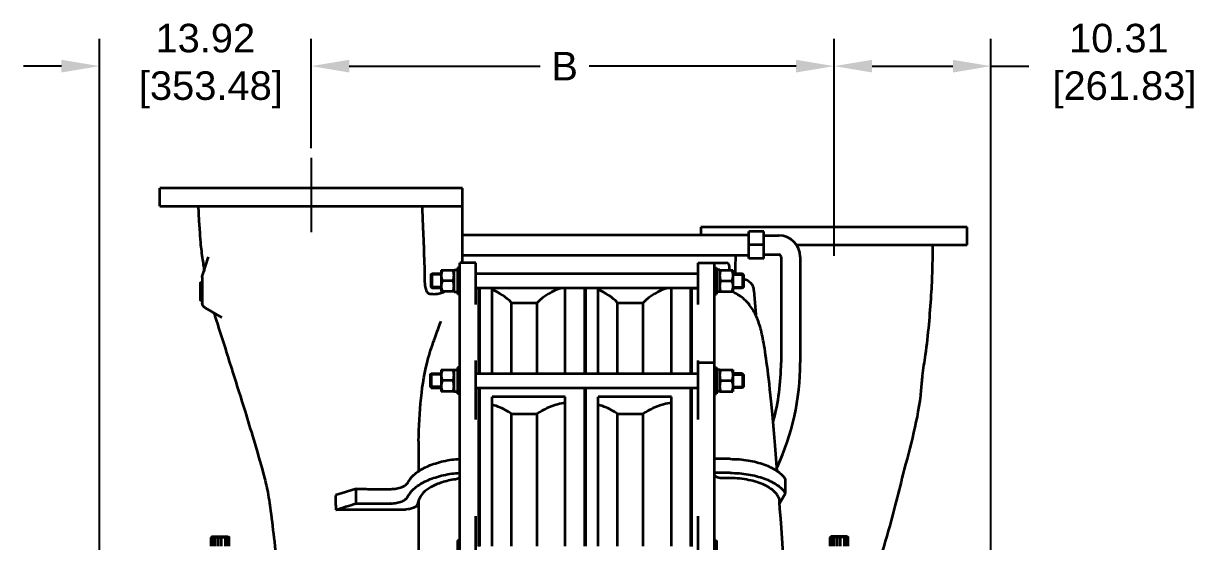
# Model space of a CAD drawing. Header units: inches. Extents: x 2 to 422, y -2 to 317.
# Drawn here: x 100.2 to 177.1, y 148.4 to 182.5 of the extents above; entities that cross this region are included whole.
import ezdxf

# ---------------------------------------------------------------- set-up
doc = ezdxf.new("R2010")
doc.units = ezdxf.units.IN
doc.header["$MEASUREMENT"] = 0
doc.layers.add('粗实线层', color=7, linetype='Continuous', lineweight=35)
doc.styles.get("Standard").update_dxf_attribs({"font": 'arial.ttf'})
doc.dimstyles.new('STANDARD 2 PLCS', dxfattribs={"dimtxt": 0.125, "dimasz": 0.18, "dimexe": 0.18, "dimexo": 0.0625, "dimgap": 0.09, "dimtad": 0, "dimtih": 1, "dimtoh": 1, "dimzin": 4, "dimdsep": 46, "dimtxsty": 'Standard', "dimcen": 0.09, "dimaunit": 1, "dimadec": 0, "dimazin": 1, "dimtfac": 1, "dimtofl": 0, "dimtmove": 1, "dimatfit": 3, "dimfxl": 1, "dimtolj": 1, "dimtzin": 4, "dimarcsym": 0})

# ---------------------------------------------------------------- blocks, each defined once
blk = doc.blocks.new('*D181')
at = {"color": 0, "lineweight": -2, "transparency": 16777216}
for p, q in [((105.195, 143.091), (105.195, 181.496)), ((119.112, 174.3), (119.112, 181.496)), ((102.695, 179.696), (100.195, 179.696)), ((121.612, 179.696), (124.112, 179.696))]:
    blk.add_line(p, q, dxfattribs=at)
at = {"color": 0, "transparency": 16777216}
for points in [[(102.695, 180.113), (102.695, 179.279), (105.195, 179.696)], [(121.612, 180.113), (121.612, 179.279), (119.112, 179.696)]]:
    blk.add_solid(points, dxfattribs=at)
at = {"layer": 'Defpoints', "color": 0, "transparency": 16777216}
for p in [(105.195, 179.696), (119.112, 173.675), (105.195, 142.466)]:
    blk.add_point(p, dxfattribs=at)
at = {"color": 0, "transparency": 16777216, "insert": (112.153, 179.696), "char_height": 1.875, "attachment_point": 5}
blk.add_mtext('\\A1;13.92\\P [353.48]', dxfattribs=at)
blk = doc.blocks.new('*D182')
at = {"color": 0, "lineweight": -2, "transparency": 16777216}
for p, q in [((119.112, 174.3), (119.112, 181.496)), ((153.484, 170.537), (153.484, 181.496)), ((121.612, 179.696), (134.166, 179.696)), ((150.984, 179.696), (137.382, 179.696))]:
    blk.add_line(p, q, dxfattribs=at)
at = {"color": 0, "transparency": 16777216}
for points in [[(121.612, 180.113), (121.612, 179.279), (119.112, 179.696)], [(150.984, 180.113), (150.984, 179.279), (153.484, 179.696)]]:
    blk.add_solid(points, dxfattribs=at)
at = {"layer": 'Defpoints', "color": 0, "transparency": 16777216}
for p in [(153.484, 179.696), (119.112, 173.675), (153.484, 169.912)]:
    blk.add_point(p, dxfattribs=at)
at = {"color": 0, "transparency": 16777216, "insert": (135.774, 179.696), "char_height": 1.875, "attachment_point": 5}
blk.add_mtext('\\A1;B', dxfattribs=at)
blk = doc.blocks.new('*D183')
at = {"color": 0, "lineweight": -2, "transparency": 16777216}
for p, q in [((153.484, 170.537), (153.484, 181.496)), ((163.792, 107.191), (163.792, 181.496)), ((155.984, 179.696), (161.292, 179.696)), ((163.792, 179.696), (166.292, 179.696))]:
    blk.add_line(p, q, dxfattribs=at)
at = {"color": 0, "transparency": 16777216}
for points in [[(155.984, 180.113), (155.984, 179.279), (153.484, 179.696)], [(161.292, 180.113), (161.292, 179.279), (163.792, 179.696)]]:
    blk.add_solid(points, dxfattribs=at)
at = {"layer": 'Defpoints', "color": 0, "transparency": 16777216}
for p in [(163.792, 179.696), (153.484, 169.912), (163.792, 106.566)]:
    blk.add_point(p, dxfattribs=at)
at = {"color": 0, "transparency": 16777216, "insert": (172.204, 179.696), "char_height": 1.875, "attachment_point": 5}
blk.add_mtext('\\A1;10.31\\P [261.83]', dxfattribs=at)
blk = doc.blocks.new('CF37进气1#-1')
at = {"layer": '粗实线层'}
for p, q in [((-35.5, 298.4), (65.5, 298.4)), ((-35.5, 273.4), (-35.5, 298.4)), ((65.5, 292.4), (65.5, 298.4)), ((65.5, 292.4), (-35.5, 292.4)), ((-35.6, 282.77), (-41.8, 282.77)), ((-35.6, 276.03), (-41.8, 276.03)), ((51.3, 269.23), (49.29, 275.47)), ((-40, 259.51), (-40, 273.4)), ((-40, 273.4), (-34.6, 273.4)), ((-34.6, 149), (-34.6, 273.4)), ((-34.6, 271.81), (-33.9, 271.81)), ((-33.9, 271.81), (-33.9, 263.01)), ((-32.7, 271.06), (-33.9, 271.06)), ((-32.7, 263.76), (-32.7, 271.06)), ((-28.4, 271.01), (-32.7, 271.01)), ((-28.4, 271.01), (-28.4, 263.81)), ((-28.4, 269.81), (-25.3, 269.81)), ((-25.3, 269.81), (-25.3, 267.41)), ((-24.9, 269.41), (-25.3, 269.81)), ((-32.38, 267.41), (-28.72, 267.41)), ((-28.4, 269.51), (-24.9, 269.51)), ((-25.3, 267.41), (-25.3, 265.01)), ((-24.9, 269.51), (-24.9, 265.31)), ((51.4, 268.61), (51.4, 260.2)), ((52, 261.08), (52, 266.91)), ((-41, 265.01), (-40, 265.01)), ((-41, 265.01), (-41, 236.48)), ((-34.6, 263.01), (-33.9, 263.01)), ((-32.7, 263.76), (-33.9, 263.76)), ((-32.7, 263.81), (-28.4, 263.81)), ((-28.4, 265.31), (-24.9, 265.31)), ((-28.4, 265.01), (-25.3, 265.01)), ((-24.9, 265.41), (-25.3, 265.01)), ((50.4, 258.46), (44.79, 255.22)), ((-40, 221.08), (-40, 240.87)), ((-34.6, 238.48), (-33.9, 238.48)), ((-33.9, 238.48), (-33.9, 229.68)), ((-40, 236.48), (-41, 236.48)), ((-32.7, 237.73), (-33.9, 237.73)), ((-32.7, 230.43), (-32.7, 237.73)), ((-28.4, 237.68), (-32.7, 237.68)), ((-28.4, 237.68), (-28.4, 230.48)), ((-25.1, 236.48), (-28.4, 236.48)), ((-28.4, 236.18), (-24.7, 236.18)), ((-25.1, 236.48), (-25.1, 234.08)), ((-24.7, 236.08), (-25.1, 236.48)), ((-24.7, 236.18), (-24.7, 231.98)), ((-40, 231.68), (-41, 231.68)), ((-41, 231.68), (-41, 178.74)), ((-32.38, 234.08), (-28.72, 234.08)), ((-28.4, 231.98), (-24.7, 231.98)), ((-25.1, 231.68), (-28.4, 231.68)), ((-25.1, 234.08), (-25.1, 231.68)), ((-24.7, 232.08), (-25.1, 231.68)), ((-34.6, 229.68), (-33.9, 229.68)), ((-32.7, 230.43), (-33.9, 230.43)), ((-32.7, 230.48), (-28.4, 230.48)), ((-20.87, 213.85), (-20.87, 203.78)), ((-34.6, 203.25), (-34.6, 207.92)), ((-11.43, 197.89), (-11.55, 197.89)), ((-11.43, 197.89), (-11.55, 197.89)), ((-0.01, 193.09), (-0.01, 197.9)), ((0, 193.09), (0, 197.9)), ((0, 197.9), (3.23, 196.91)), ((3.23, 196.91), (3.49, 196.83)), ((3.49, 196.83), (6.92, 195.78)), ((-20.87, 194.04), (-20.87, 148.99)), ((-20.87, 194.04), (-20.52, 192.81)), ((-40, 97.18), (-40, 188.82)), ((-34.6, 180.74), (-33.9, 180.74)), ((-33.9, 180.74), (-33.9, 171.94)), ((42.7, 182), (42.4, 181.7)), ((42.4, 178.8), (42.4, 181.7)), ((42.44, 181.7), (42.4, 181.7)), ((42.44, 181.7), (42.54, 181.8)), ((42.44, 178.8), (42.44, 181.7)), ((42.54, 181.8), (42.54, 178.8)), ((43.03, 181.8), (42.54, 181.8)), ((48.1, 182), (42.7, 182)), ((43.03, 181.8), (42.95, 181.7)), ((42.95, 178.8), (42.95, 181.7)), ((43.66, 181.7), (42.95, 181.7)), ((43.66, 181.7), (43.73, 181.8)), ((43.66, 178.8), (43.66, 181.7)), ((43.73, 181.8), (43.73, 178.8)), ((44.9, 181.8), (43.73, 181.8)), ((44.9, 178.8), (44.9, 181.8)), ((45.9, 181.7), (44.9, 181.7)), ((45.9, 178.8), (45.9, 181.8)), ((47.07, 181.8), (45.9, 181.8)), ((47.07, 181.8), (47.07, 178.8)), ((47.07, 181.8), (47.14, 181.7)), ((47.14, 178.8), (47.14, 181.7)), ((47.85, 181.7), (47.14, 181.7)), ((48.26, 181.8), (47.77, 181.8)), ((47.85, 181.7), (47.77, 181.8)), ((47.85, 178.8), (47.85, 181.7)), ((48.1, 182), (48.4, 181.7)), ((48.26, 181.8), (48.26, 178.8)), ((48.26, 181.8), (48.36, 181.7)), ((48.36, 178.8), (48.36, 181.7)), ((48.4, 181.7), (48.36, 181.7)), ((48.4, 178.8), (48.4, 181.7))]:
    blk.add_line(p, q, dxfattribs=at)
blk.add_lwpolyline([(51.4, 266.91), (51.4, 260.91), (52, 260.91), (52, 266.91)], close=True, dxfattribs=at)
for centre, radius, start, end in [((52.77, 271.19), 2, 169.6816, 197.8713), ((49.4, 268.61), 2, 0, 17.8713), ((49.4, 260.2), 2, 300.0379, 360), ((49.14, 255.43), 2, 120.0379, 163.6048), ((-35.14, 185.98), 21.95, 81.9001, 88.5898), ((-35.14, 181.31), 21.95, 81.9001, 88.5898), ((155.2, 190.17), 148.39, 177.8349, 179.7062), ((-11.48, 205.08), 12, 269.4449, 270.0071), ((-11.48, 205.08), 12, 269.4526, 270.0071), ((-917.73, -2717.29), 3051.64, 72.36411, 72.49827), ((2.56, 134.34), 56.75, 85.7006, 90.0932)]:
    blk.add_arc(centre, radius, start, end, dxfattribs=at)
for points, knots in [([(-22.06, 292.4), (-22.06, 291.72), (-22.09, 289.7), (-22.26, 286.59), (-22.4, 283.21), (-22.52, 280.45), (-22.62, 277.77), (-22.64, 275.17), (-22.85, 271.99), (-22.75, 268.93), (-22.89, 266.17), (-23.24, 264.4), (-23.83, 263.35), (-24.72, 263.07), (-25.93, 263.01), (-27.5, 263.04), (-28.77, 263.54), (-29.4, 263.76), (-29.53, 263.81)], [0, 0, 0, 0, 678.103729, 1992.94149, 3087.178594, 4032.578824, 4732.057365, 5749.895522, 6602.693033, 7885.98611, 8788.718943, 9321.42966, 9698.850652, 9882.33541, 10216.757098, 10900.30677, 11419.644181, 11557.195493, 11557.195493, 11557.195493, 11557.195493]), ([(52.72, 292.4), (52.69, 291.48), (52.63, 288.89), (52.3, 284.83), (52.08, 280.74), (51.68, 277.38), (51.32, 274.73), (51.04, 272.87), (50.86, 271.88), (50.82, 271.64), (50.8, 271.55)], [0, 0, 0, 0, 701.839552, 1985.597896, 3107.552509, 3833.17, 4572.151883, 5153.248843, 5275.643277, 5341.642398, 5341.642398, 5341.642398, 5341.642398]), ([(-32.7, 269.21), (-32.7, 269.52), (-32.64, 270.13), (-32.48, 270.72), (-32.38, 271.01)], [0, 0, 0, 0, 894.754066, 1796.236754, 1796.236754, 1796.236754, 1796.236754]), ([(-28.72, 271.01), (-28.62, 270.72), (-28.46, 270.13), (-28.4, 269.52), (-28.4, 269.21)], [0, 0, 0, 0, 894.31314, 1781.951101, 1781.951101, 1781.951101, 1781.951101]), ([(-32.38, 267.41), (-32.48, 267.7), (-32.64, 268.29), (-32.7, 268.91), (-32.7, 269.21)], [0, 0, 0, 0, 895.934935, 1785.182594, 1785.182594, 1785.182594, 1785.182594]), ([(-32.7, 265.61), (-32.7, 265.92), (-32.64, 266.53), (-32.48, 267.12), (-32.38, 267.41)], [0, 0, 0, 0, 883.61487, 1773.871434, 1773.871434, 1773.871434, 1773.871434]), ([(-28.4, 269.21), (-28.4, 268.91), (-28.46, 268.29), (-28.62, 267.7), (-28.72, 267.41)], [0, 0, 0, 0, 882.125962, 1770.885589, 1770.885589, 1770.885589, 1770.885589]), ([(-28.72, 267.41), (-28.62, 267.12), (-28.46, 266.53), (-28.4, 265.92), (-28.4, 265.61)], [0, 0, 0, 0, 883.076529, 1759.563188, 1759.563188, 1759.563188, 1759.563188]), ([(-32.38, 263.81), (-32.48, 264.1), (-32.64, 264.69), (-32.7, 265.31), (-32.7, 265.61)], [0, 0, 0, 0, 884.710247, 1762.81844, 1762.81844, 1762.81844, 1762.81844]), ([(-28.4, 265.61), (-28.4, 265.31), (-28.46, 264.69), (-28.62, 264.1), (-28.72, 263.81)], [0, 0, 0, 0, 870.975934, 1748.498561, 1748.498561, 1748.498561, 1748.498561]), ([(47.23, 255.99), (47.16, 255.76), (46.83, 254.67), (45.64, 250.89), (43.69, 244.79), (40.67, 235.14), (37.48, 225.11), (34.03, 213.7), (31.44, 205.03), (29.46, 197.09), (28.38, 189.6), (27.18, 179.32), (25.91, 168.93), (24.56, 157.65), (23.11, 145.12), (21.04, 130.14), (18.97, 115.63), (17.44, 104.83), (16.08, 96.58), (14.51, 89.85), (11.28, 84.03), (7.39, 81.04), (4.61, 79.92), (3.24, 79.74), (2.33, 79.7), (0.88, 79.66), (-0.54, 79.63)], [0, 0, 0, 0, 44.958899, 208.360655, 724.745233, 1216.241888, 2059.523915, 2650.801625, 3397.587587, 3715.952974, 4146.646436, 4780.01149, 5611.817413, 6060.306135, 6860.188379, 7918.747002, 8828.491332, 9542.526804, 9914.697924, 10357.733534, 10804.493051, 11100.555301, 11232.632204, 11354.709409, 11406.819539, 11411.807395, 11411.807395, 11411.807395, 11411.807395]), ([(-24.12, 241.62), (-24.76, 243.95), (-26.15, 248.08), (-27.73, 252.14), (-28.36, 253.98)], [0, 0, 0, 0, 909.600775, 1639.642558, 1639.642558, 1639.642558, 1639.642558]), ([(-20.87, 213.85), (-21, 218.67), (-21.41, 228), (-22.9, 237.27), (-24.12, 241.62)], [0, 0, 0, 0, 774.329432, 1500.100444, 1500.100444, 1500.100444, 1500.100444]), ([(-32.7, 235.88), (-32.7, 236.18), (-32.64, 236.79), (-32.48, 237.38), (-32.38, 237.68)], [0, 0, 0, 0, 791.649225, 1589.251716, 1589.251716, 1589.251716, 1589.251716]), ([(-32.38, 234.08), (-32.48, 234.37), (-32.64, 234.96), (-32.7, 235.57), (-32.7, 235.88)], [0, 0, 0, 0, 792.061256, 1578.210552, 1578.210552, 1578.210552, 1578.210552]), ([(-28.72, 237.68), (-28.62, 237.38), (-28.46, 236.79), (-28.4, 236.18), (-28.4, 235.88)], [0, 0, 0, 0, 790.316073, 1574.733206, 1574.733206, 1574.733206, 1574.733206]), ([(-28.4, 235.88), (-28.4, 235.57), (-28.46, 234.96), (-28.62, 234.37), (-28.72, 234.08)], [0, 0, 0, 0, 778.910075, 1563.677621, 1563.677621, 1563.677621, 1563.677621]), ([(-32.7, 232.28), (-32.7, 232.58), (-32.64, 233.19), (-32.48, 233.78), (-32.38, 234.08)], [0, 0, 0, 0, 780.525023, 1566.916865, 1566.916865, 1566.916865, 1566.916865]), ([(-32.38, 230.48), (-32.48, 230.77), (-32.64, 231.36), (-32.7, 231.97), (-32.7, 232.28)], [0, 0, 0, 0, 780.85223, 1555.877434, 1555.877434, 1555.877434, 1555.877434]), ([(-28.72, 234.08), (-28.62, 233.78), (-28.46, 233.19), (-28.4, 232.58), (-28.4, 232.28)], [0, 0, 0, 0, 779.091759, 1552.369623, 1552.369623, 1552.369623, 1552.369623]), ([(-28.4, 232.28), (-28.4, 231.97), (-28.46, 231.36), (-28.62, 230.77), (-28.72, 230.48)], [0, 0, 0, 0, 767.772204, 1541.31537, 1541.31537, 1541.31537, 1541.31537]), ([(-17.36, 200.15), (-17.42, 200.26), (-17.77, 200.89), (-18.61, 202.01), (-20.09, 203.34), (-21.94, 204.55), (-24.1, 205.62), (-26.55, 206.52), (-29.22, 207.23), (-31.09, 207.57), (-32.05, 207.71)], [0, 0, 0, 0, 100.749703, 566.481011, 1084.691219, 1659.959337, 2291.480299, 2974.50855, 3701.628343, 4461.79912, 4461.79912, 4461.79912, 4461.79912]), ([(-34.6, 202.07), (-34.6, 201.96), (-34.36, 201.36), (-33.64, 201.18), (-33.15, 201.11)], [0, 0, 0, 0, 251.895133, 1377.48358, 1377.48358, 1377.48358, 1377.48358]), ([(-33.15, 201.11), (-31.63, 200.89), (-28.77, 200.26), (-24.29, 198.45), (-21.41, 195.97), (-20.87, 194.04)], [0, 0, 0, 0, 555.474553, 1045.697668, 1769.887741, 1769.887741, 1769.887741, 1769.887741]), ([(-17.33, 195.41), (-17.4, 195.55), (-17.75, 196.2), (-18.61, 197.33), (-20.09, 198.66), (-21.94, 199.88), (-24.1, 200.94), (-26.55, 201.84), (-29.22, 202.56), (-31.09, 202.9), (-32.05, 203.03)], [0, 0, 0, 0, 114.551556, 568.536035, 1073.677408, 1634.423837, 2249.977069, 2915.714135, 3624.422112, 4365.358903, 4365.358903, 4365.358903, 4365.358903]), ([(-11.55, 197.89), (-12.19, 197.89), (-13.43, 197.99), (-15.13, 198.42), (-16.48, 199.09), (-17.15, 199.75), (-17.34, 200.1)], [0, 0, 0, 0, 686.622408, 1320.078781, 1858.321444, 2285.659543, 2285.659543, 2285.659543, 2285.659543]), ([(-0.01, 197.9), (-0.66, 197.9), (-1.96, 197.9), (-3.87, 197.89), (-5.71, 197.89), (-7.43, 197.89), (-8.99, 197.89), (-10.3, 197.89), (-11.1, 197.89), (-11.43, 197.89)], [0, 0, 0, 0, 613.644212, 1223.181431, 1810.273744, 2356.829666, 2847.49355, 3283.71732, 3597.660706, 3597.660706, 3597.660706, 3597.660706]), ([(-20.52, 192.81), (-20.36, 192.22), (-18.92, 191.27), (-17.45, 191.08), (-16.56, 191.08)], [0, 0, 0, 0, 509.870779, 1259.076588, 1259.076588, 1259.076588, 1259.076588]), ([(-11.6, 193.08), (-12.24, 193.09), (-13.48, 193.2), (-15.17, 193.65), (-16.49, 194.34), (-17.14, 195.01), (-17.31, 195.37)], [0, 0, 0, 0, 675.805651, 1295.842698, 1818.541507, 2233.145437, 2233.145437, 2233.145437, 2233.145437]), ([(-0.01, 193.09), (-0.75, 193.09), (-2.2, 193.09), (-4.34, 193.08), (-6.36, 193.08), (-8.21, 193.08), (-9.89, 193.08), (-10.96, 193.08), (-11.48, 193.08)], [0, 0, 0, 0, 602.540462, 1189.257674, 1743.878725, 2249.38504, 2694.184343, 3118.810122, 3118.810122, 3118.810122, 3118.810122])]:
    blk.add_open_spline(points, degree=3, knots=knots, dxfattribs=at)
blk.add_open_spline([(2.47, 191.09), (-3.88, 191.08), (-10.22, 191.08), (-16.56, 191.08)], degree=3, dxfattribs=at)
blk = doc.blocks.new('CF37排气1#-2')
at = {"layer": '粗实线层'}
for p, q in [((-18.5, 285.4), (-18.5, 282.77)), ((70.5, 285.4), (-18.5, 285.4)), ((70.5, 279.4), (70.5, 285.4)), ((-20.5, 282.77), (-2.5, 282.77)), ((2.5, 283.9), (-2.5, 283.9)), ((-2.5, 274.9), (-2.5, 283.9)), ((2.5, 274.9), (2.5, 283.9)), ((2.5, 282.6), (7.5, 282.6)), ((2.5, 279.4), (-2.5, 279.4)), ((13.44, 279.4), (70.5, 279.4)), ((-20.5, 276.03), (-2.5, 276.03)), ((2.5, 274.9), (-2.5, 274.9)), ((2.5, 276.2), (7.5, 276.2)), ((8.3, 275.4), (8.3, 240.1)), ((14.7, 275.4), (14.7, 240.1)), ((-19.4, 273.4), (-10, 273.4)), ((-19.4, 259.51), (-19.4, 273.4)), ((-14, 273.4), (-14, 148.6)), ((-14, 271.81), (-13.3, 271.81)), ((-13.3, 271.81), (-13.3, 263.01)), ((-12.1, 263.76), (-12.1, 271.06)), ((-12.1, 271.01), (-7.8, 271.01)), ((-9, 272.4), (-9, 271.01)), ((-7.8, 271.01), (-7.8, 263.81)), ((-4.6, 269.81), (-7.8, 269.81)), ((-4.6, 269.81), (-4.6, 267.41)), ((-4.2, 269.41), (-4.6, 269.81)), ((-11.78, 267.41), (-8.12, 267.41)), ((-7.8, 269.51), (-4.2, 269.51)), ((-4.6, 267.41), (-4.6, 265.01)), ((-4.2, 269.51), (-4.2, 265.31)), ((-21.8, 265.01), (-19.4, 265.01)), ((-21.8, 265.01), (-21.8, 236.48)), ((-21.5, 236.48), (-21.5, 265.01)), ((-14, 263.01), (-13.3, 263.01)), ((-12.1, 263.76), (-13.3, 263.76)), ((-12.1, 263.81), (-7.8, 263.81)), ((-7.8, 265.31), (-4.2, 265.31)), ((-4.6, 265.01), (-7.8, 265.01)), ((-4.2, 265.41), (-4.6, 265.01)), ((-0.74, 264.22), (-0.17, 256.02)), ((-19.4, 221.08), (-19.4, 240.87)), ((-14, 240), (-19.4, 240)), ((-14, 238.48), (-13.3, 238.48)), ((-13.3, 238.48), (-13.3, 229.68)), ((-21.8, 236.48), (-19.4, 236.48)), ((-12.1, 230.43), (-12.1, 237.73)), ((-12.1, 237.68), (-7.8, 237.68)), ((-7.8, 237.68), (-7.8, 230.48)), ((-4.6, 236.48), (-7.8, 236.48)), ((-7.8, 236.18), (-4.2, 236.18)), ((-4.6, 236.48), (-4.6, 234.08)), ((-4.2, 236.08), (-4.6, 236.48)), ((-4.2, 236.18), (-4.2, 231.98)), ((-21.8, 231.68), (-19.4, 231.68)), ((-21.8, 231.68), (-21.8, 178.74)), ((-21.5, 178.74), (-21.5, 231.68)), ((-11.78, 234.08), (-8.12, 234.08)), ((-7.8, 231.98), (-4.2, 231.98)), ((-4.6, 231.68), (-7.8, 231.68)), ((-4.6, 234.08), (-4.6, 231.68)), ((-4.2, 232.08), (-4.6, 231.68)), ((-14, 229.68), (-13.3, 229.68)), ((-12.1, 230.43), (-13.3, 230.43)), ((-12.1, 230.48), (-7.8, 230.48)), ((-8.74, 207.92), (-14, 207.92)), ((-8.74, 203.25), (-14, 203.25)), ((-11.6, 201.61), (-8.69, 201.61)), ((9.75, 196.49), (9.75, 201.17)), ((9.75, 196.49), (7.81, 193.03)), ((-19.4, 97.18), (-19.4, 188.82)), ((-14, 180.74), (-13.3, 180.74)), ((-13.3, 180.74), (-13.3, 171.94)), ((25, 182), (24.7, 181.7)), ((24.7, 178.8), (24.7, 181.7)), ((24.74, 181.7), (24.7, 181.7)), ((24.74, 181.7), (24.84, 181.8)), ((24.74, 178.8), (24.74, 181.7)), ((24.84, 181.8), (24.84, 178.8)), ((25.33, 181.8), (24.84, 181.8)), ((30.4, 182), (25, 182)), ((25.33, 181.8), (25.25, 181.7)), ((25.25, 178.8), (25.25, 181.7)), ((25.96, 181.7), (25.25, 181.7)), ((25.96, 181.7), (26.03, 181.8)), ((25.96, 178.8), (25.96, 181.7)), ((26.03, 181.8), (26.03, 178.8)), ((27.2, 181.8), (26.03, 181.8)), ((27.2, 178.8), (27.2, 181.8)), ((28.2, 181.7), (27.2, 181.7)), ((28.2, 178.8), (28.2, 181.8)), ((29.37, 181.8), (28.2, 181.8)), ((29.37, 181.8), (29.37, 178.8)), ((29.37, 181.8), (29.44, 181.7)), ((29.44, 178.8), (29.44, 181.7)), ((30.15, 181.7), (29.44, 181.7)), ((30.56, 181.8), (30.07, 181.8)), ((30.15, 181.7), (30.07, 181.8)), ((30.15, 178.8), (30.15, 181.7)), ((30.4, 182), (30.7, 181.7)), ((30.56, 181.8), (30.56, 178.8)), ((30.56, 181.8), (30.66, 181.7)), ((30.66, 178.8), (30.66, 181.7)), ((30.7, 181.7), (30.66, 181.7)), ((30.7, 178.8), (30.7, 181.7))]:
    blk.add_line(p, q, dxfattribs=at)
for points in [[(-6.93, 276.03), (-6.99, 271.77), (-7.05, 269.81)], [(-3.51, 260.77), (-4.01, 261.23), (-4.3, 261.49)], [(7, 203.89), (6.78, 206.62), (6.55, 209.53), (6.32, 212.38), (6.08, 215.15), (5.85, 217.82), (5.63, 220.37), (5.41, 222.79), (5.19, 225.08), (4.98, 227.23), (4.78, 229.25), (4.58, 231.14), (4.39, 232.91), (4.2, 234.57), (4.02, 236.14), (3.84, 237.61), (3.66, 239), (3.49, 240.3), (3.32, 241.53), (3.15, 242.68), (2.99, 243.76), (2.83, 244.77), (2.67, 245.72), (2.51, 246.6), (2.36, 247.43), (2.21, 248.2), (2.06, 248.94), (1.91, 249.63), (1.75, 250.29), (1.6, 250.93), (1.44, 251.55), (1.27, 252.15), (1.1, 252.73), (0.92, 253.29), (0.73, 253.84), (0.53, 254.38), (0.33, 254.91), (0.11, 255.43), (-0.13, 255.95), (-0.38, 256.46), (-0.65, 256.97), (-0.93, 257.47), (-1.24, 257.96), (-1.55, 258.44), (-1.88, 258.9), (-2.23, 259.35), (-2.62, 259.82), (-3.05, 260.3), (-3.51, 260.77)], [(11.2, 143), (10.97, 146.55), (10.73, 150.12), (10.5, 153.69), (10.26, 157.24), (10.03, 160.77), (9.8, 164.29), (9.56, 167.78), (9.33, 171.24), (9.1, 174.67), (8.87, 178.07), (8.63, 181.44), (8.4, 184.76), (8.17, 188.04), (7.94, 191.27), (7.76, 193.66)]]:
    blk.add_lwpolyline(points, dxfattribs=at)
for centre, radius, start, end in [((7.5, 275.4), 7.2, 0, 90), ((7.5, 275.4), 0.8, 0, 90), ((-10, 272.4), 1, 0, 90), ((-4.73, 263.94), 4, 4, 82.3827), ((-13.57, 250.58), 14.32, 49.6543, 67.5949), ((-68.5, 240.1), 76.8, 345.0789, 0), ((-68.5, 240.1), 83.2, 335.1319, 0)]:
    blk.add_arc(centre, radius, start, end, dxfattribs=at)
for centre, start_param, end_param in [((-12.1, 267.41), 1.570796, 1.735929), ((-13.3, 267.41), 1.488505, 1.570796), ((-12.1, 234.08), 1.570796, 1.735929), ((-13.3, 234.08), 1.488505, 1.570796)]:
    blk.add_ellipse(centre, major_axis=(7.3, 0), ratio=0.5, start_param=start_param, end_param=end_param, dxfattribs=at)
for points, knots in [([(58.91, 279.4), (58.91, 279.12), (58.92, 277.76), (58.83, 275.01), (58.76, 269.71), (58.36, 262.22), (57.64, 252.73), (56.67, 243.74), (55.44, 236.49), (54.55, 222.94), (50.38, 208.68), (46.19, 191.29), (43.43, 181.53), (41.57, 175.17), (41.04, 173.4)], [0, 0, 0, 0, 53.197977, 261.587539, 529.982126, 1073.282473, 1704.677013, 2361.097046, 2812.012367, 3120.1633, 4970.642814, 5644.218797, 6565.609961, 6920.954792, 6920.954792, 6920.954792, 6920.954792]), ([(-12.1, 269.21), (-12.1, 269.52), (-12.04, 270.13), (-11.88, 270.72), (-11.78, 271.01)], [0, 0, 0, 0, 859.107924, 1724.676409, 1724.676409, 1724.676409, 1724.676409]), ([(-8.12, 271.01), (-8.02, 270.72), (-7.86, 270.13), (-7.8, 269.52), (-7.8, 269.21)], [0, 0, 0, 0, 858.988002, 1711.564494, 1711.564494, 1711.564494, 1711.564494]), ([(-11.78, 267.41), (-11.88, 267.7), (-12.04, 268.29), (-12.1, 268.91), (-12.1, 269.21)], [0, 0, 0, 0, 860.002978, 1713.586878, 1713.586878, 1713.586878, 1713.586878]), ([(-12.1, 265.61), (-12.1, 265.92), (-12.04, 266.53), (-11.88, 267.12), (-11.78, 267.41)], [0, 0, 0, 0, 847.92304, 1702.219496, 1702.219496, 1702.219496, 1702.219496]), ([(-7.8, 269.21), (-7.8, 268.91), (-7.86, 268.29), (-8.02, 267.7), (-8.12, 267.41)], [0, 0, 0, 0, 847.051283, 1700.472465, 1700.472465, 1700.472465, 1700.472465]), ([(-8.12, 267.41), (-8.02, 267.12), (-7.86, 266.53), (-7.8, 265.92), (-7.8, 265.61)], [0, 0, 0, 0, 847.712483, 1689.098996, 1689.098996, 1689.098996, 1689.098996]), ([(-11.78, 263.81), (-11.88, 264.1), (-12.04, 264.69), (-12.1, 265.31), (-12.1, 265.61)], [0, 0, 0, 0, 848.731831, 1691.130093, 1691.130093, 1691.130093, 1691.130093]), ([(-7.8, 265.61), (-7.8, 265.31), (-7.86, 264.69), (-8.02, 264.1), (-8.12, 263.81)], [0, 0, 0, 0, 835.862123, 1678.007006, 1678.007006, 1678.007006, 1678.007006]), ([(-12.1, 235.88), (-12.1, 236.18), (-12.04, 236.79), (-11.88, 237.38), (-11.78, 237.68)], [0, 0, 0, 0, 755.531586, 1516.744831, 1516.744831, 1516.744831, 1516.744831]), ([(-11.78, 234.08), (-11.88, 234.37), (-12.04, 234.96), (-12.1, 235.57), (-12.1, 235.88)], [0, 0, 0, 0, 755.648513, 1505.656851, 1505.656851, 1505.656851, 1505.656851]), ([(-8.12, 237.68), (-8.02, 237.38), (-7.86, 236.79), (-7.8, 236.18), (-7.8, 235.88)], [0, 0, 0, 0, 754.588025, 1503.543784, 1503.543784, 1503.543784, 1503.543784]), ([(-7.8, 235.88), (-7.8, 235.57), (-7.86, 234.96), (-8.02, 234.37), (-8.12, 234.08)], [0, 0, 0, 0, 743.430821, 1492.452307, 1492.452307, 1492.452307, 1492.452307]), ([(-12.1, 232.28), (-12.1, 232.58), (-12.04, 233.19), (-11.88, 233.78), (-11.78, 234.08)], [0, 0, 0, 0, 744.348961, 1494.292825, 1494.292825, 1494.292825, 1494.292825]), ([(-11.78, 230.48), (-11.88, 230.77), (-12.04, 231.36), (-12.1, 231.97), (-12.1, 232.28)], [0, 0, 0, 0, 744.379954, 1483.205053, 1483.205053, 1483.205053, 1483.205053]), ([(-8.12, 234.08), (-8.02, 233.78), (-7.86, 233.19), (-7.8, 232.58), (-7.8, 232.28)], [0, 0, 0, 0, 743.313791, 1481.080676, 1481.080676, 1481.080676, 1481.080676]), ([(-7.8, 232.28), (-7.8, 231.97), (-7.86, 231.36), (-8.02, 230.77), (-8.12, 230.48)], [0, 0, 0, 0, 732.242684, 1469.989271, 1469.989271, 1469.989271, 1469.989271]), ([(-8.74, 207.92), (-6.73, 207.92), (-3.74, 207.7), (0.06, 206.91), (2.66, 206.12), (4.98, 205.14), (6.97, 203.98), (8.58, 202.68), (9.42, 201.68), (9.75, 201.17)], [0, 0, 0, 0, 1090.062406, 1610.449914, 2102.040751, 2557.506673, 2971.68909, 3342.503174, 3672.172121, 3672.172121, 3672.172121, 3672.172121]), ([(-8.74, 203.25), (-6.73, 203.25), (-3.74, 203.02), (0.06, 202.24), (2.66, 201.44), (4.98, 200.46), (6.97, 199.3), (8.58, 198.01), (9.42, 197), (9.75, 196.49)], [0, 0, 0, 0, 1065.250792, 1573.793423, 2054.194844, 2499.293612, 2904.048555, 3266.422301, 3588.587439, 3588.587439, 3588.587439, 3588.587439]), ([(-14, 202.81), (-14, 202.73), (-13.96, 202.56), (-13.82, 202.33), (-13.59, 202.12), (-13.16, 201.87), (-12.49, 201.66), (-11.91, 201.61), (-11.6, 201.61)], [0, 0, 0, 0, 273.994626, 576.327126, 925.020413, 1326.307903, 2268.906219, 3328.75646, 3328.75646, 3328.75646, 3328.75646]), ([(-8.69, 201.61), (-7.64, 201.61), (-5.57, 201.51), (-2.57, 201.07), (0.21, 200.35), (2.68, 199.39), (4.74, 198.21), (6.34, 196.85), (7.25, 195.54), (7.65, 194.47), (7.75, 193.93), (7.76, 193.66)], [0, 0, 0, 0, 724.230642, 1428.463507, 2094.270569, 2706.151643, 3253.148985, 3731.139214, 4146.277914, 4336.795901, 4520.636925, 4520.636925, 4520.636925, 4520.636925])]:
    blk.add_open_spline(points, degree=3, knots=knots, dxfattribs=at)
blk = doc.blocks.new('CF37中间机壳-1')
at = {"layer": '粗实线层'}
for p, q in [((37.4, 0), (-1.4, 0)), ((37.4, -6.74), (-1.4, -6.74)), ((-1.4, -12.96), (37.4, -12.96)), ((-1.4, -17.76), (37.4, -17.76)), ((1, -46.29), (1, -17.76)), ((7.54, -46.29), (7.54, -17.76)), ((31.94, -46.29), (31.94, -17.76)), ((36.1, -46.29), (36.1, -17.76)), ((36.4, -46.29), (36.4, -17.76)), ((16.92, -46.29), (16.92, -22.64)), ((25.48, -22.64), (16.92, -22.64)), ((25.48, -46.29), (25.48, -22.64)), ((37.4, -46.29), (-1.4, -46.29)), ((37.4, -51.09), (-1.4, -51.09)), ((1, -104.03), (1, -51.09)), ((7.54, -104.03), (7.54, -54.11)), ((7.54, -54.11), (31.94, -54.11)), ((31.94, -104.03), (31.94, -54.11)), ((36.1, -104.03), (36.1, -51.09)), ((36.4, -104.03), (36.4, -51.09)), ((16.92, -104.03), (16.92, -59.77)), ((25.48, -59.77), (16.92, -59.77)), ((25.48, -104.03), (25.48, -59.77))]:
    blk.add_line(p, q, dxfattribs=at)
for points in [[(8.8, -17.76), (11.83, -18.63), (14.72, -20.37), (16.92, -22.64)], [(25.48, -22.64), (27.29, -20.8), (29.54, -19.31), (31.94, -18.35)]]:
    blk.add_open_spline(points, degree=3, dxfattribs=at)
for points, knots in [([(7.54, -56.1), (8.42, -56.23), (11.72, -56.91), (14.91, -58.31), (16.92, -59.77)], [0, 0, 0, 0, 104.579103, 397.516716, 397.516716, 397.516716, 397.516716]), ([(25.48, -59.77), (25.94, -59.44), (27.95, -58.15), (30.19, -57.23), (31.94, -56.74)], [0, 0, 0, 0, 113.927994, 475.660361, 475.660361, 475.660361, 475.660361])]:
    blk.add_open_spline(points, degree=3, knots=knots, dxfattribs=at)
blk = doc.blocks.new('blower side view')
at = {"color": 1}
for p, q in [((13.917, 32.587), (13.917, 27.703)), ((48.287, 26.141), (48.287, 30.623))]:
    blk.add_line(p, q, dxfattribs=at)
at = {"layer": '粗实线层', "xscale": -0.196843, "yscale": 0.196843, "zscale": 0.196843}
for name, p in [('CF37进气1#-1', (16.869, -28.149)), ('CF37中间机壳-1', (32.106, 27.513)), ('CF37中间机壳-1', (39.075, 27.513))]:
    blk.add_blockref(name, p, dxfattribs=at)
at = {"layer": '粗实线层', "color": 3, "xscale": 0.196843, "yscale": 0.196843, "zscale": 0.196843}
blk.add_blockref('CF37排气1#-2', (43.169, -28.149), dxfattribs=at)

msp = doc.modelspace()

# ---------------------------------------------------------------- dimensions: what is measured, and where the dimension line sits
for base, p1, p2, picture, middle in [((105.195, 179.696), (119.112, 173.675), (105.195, 142.466), '*D181', (112.153, 179.696)), ((163.792, 179.696), (153.484, 169.912), (163.792, 106.566), '*D183', (172.204, 179.696))]:
    dim = msp.add_linear_dim(base=base, p1=p1, p2=p2, dimstyle='STANDARD 2 PLCS', override={"dimscale": 10, "dimtxt": 0.1875, "dimasz": 0.25, "dimpost": '\\X', "dimtmove": 0})
    dim.commit()
    dim.dimension.update_dxf_attribs({"geometry": picture, "text_midpoint": middle, "dimtype": 160})
dim = msp.add_linear_dim(base=(153.484, 179.696), p1=(119.112, 173.675), p2=(153.484, 169.912), text='B', dimstyle='STANDARD 2 PLCS', override={"dimscale": 10, "dimtxt": 0.1875, "dimasz": 0.25, "dimpost": '\\X', "dimtmove": 0})
dim.commit()
dim.dimension.update_dxf_attribs({"geometry": '*D182', "text_midpoint": (135.774, 179.696), "dimtype": 160})

# ---------------------------------------------------------------- next in the draw order: block references
msp.add_blockref('blower side view', (105.195, 141.088))

doc.saveas('drawing.dxf')
